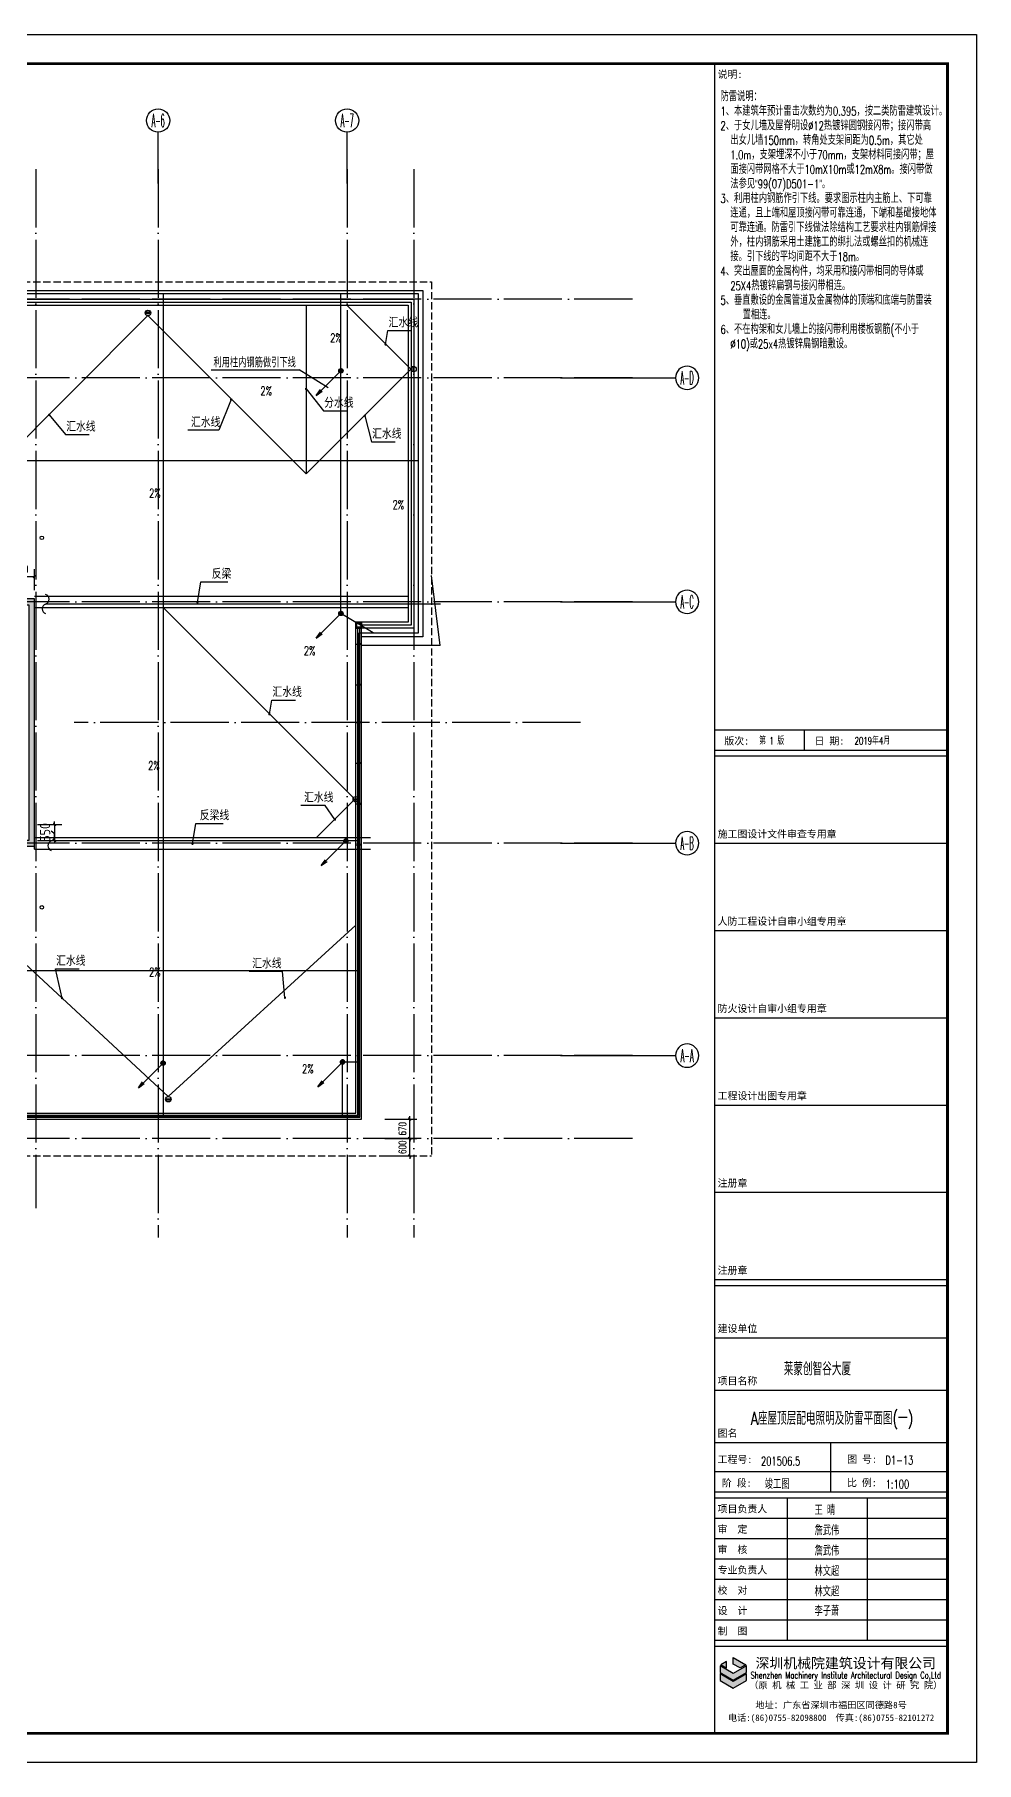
# Model space of a CAD drawing. Extents: x 1980812 to 2226895, y -554123 to 281606.
# Drawn here: x 2032517 to 2064912, y -478790 to -419390 of the extents above; entities that cross this region are included whole.
import ezdxf
from ezdxf.enums import TextEntityAlignment as Align

# ---------------------------------------------------------------- set-up
doc = ezdxf.new("R2010")
doc.units = 0
doc.header["$LTSCALE"] = 1000
doc.header["$MEASUREMENT"] = 0
doc.linetypes.add('DASH', pattern=[0.35, 0.25, -0.1])
doc.linetypes.add('DOTE', pattern=[2.42, 2, -0.2, 0.02, -0.2])
doc.layers.get('Defpoints').update_dxf_attribs({"color": 8})
for name, color, linetype in [('1', 1, 'Continuous'), ('7', 7, 'Continuous'), ('AXIS', 7, 'Continuous'), ('AXIS_TEXT', 7, 'Continuous'), ('COLU', 8, 'Continuous'), ('COLU_HATCH', 8, 'Continuous'), ('CURTWALL', 8, 'Continuous'), ('CURTWALL-DIV', 8, 'Continuous'), ('DIM_LEAD', 8, 'Continuous'), ('DIM_SYMB', 8, 'Continuous'), ('dote', 8, 'DOTE'), ('DQ1', 1, 'Continuous'), ('DQ2', 2, 'Continuous'), ('DQ7', 7, 'Continuous'), ('DQFL', 2, 'X_LINE'), ('DQK1', 1, 'Continuous'), ('DQK7', 7, 'Continuous'), ('EQUIP_消火栓', 8, 'Continuous'), ('EQUIP_雨水斗', 8, 'Continuous'), ('PUB_DIM', 8, 'Continuous'), ('PUB_TEXT', 8, 'Continuous'), ('TK', 1, 'Continuous'), ('VALVE_喷淋', 8, 'Continuous'), ('VPIPE-废水', 8, 'Continuous'), ('VPIPE-消防', 8, 'Continuous'), ('VPIPE-雨水', 8, 'Continuous'), ('WALL', 7, 'Continuous'), ('幕墙编号', 8, 'Continuous'), ('排水', 8, 'Continuous'), ('百叶', 8, 'Continuous'), ('看线', 8, 'Continuous'), ('空线', 8, 'Continuous'), ('详细尺寸', 8, 'Continuous')]:
    doc.layers.add(name, color=color, linetype=linetype)
doc.styles.add('_TCH_AXIS', font='COMPLEX', dxfattribs={"bigfont": 'GBCBIG'})
doc.styles.add('_TCH_DIM', font='SIMPLEX', dxfattribs={"bigfont": 'GBCBIG'})
doc.styles.add('_TCH_DIM_T3', font='SIMPLEX', dxfattribs={"width": 0.705882, "bigfont": 'GBCBIG'})
doc.styles.add('COMPLEX', font='COMPLEX')
doc.styles.add('D8', font='txtw.shx', dxfattribs={"width": 0.7, "bigfont": 'hztxtw.shx'})
doc.styles.add('HEITI', font='simplex.shx', dxfattribs={"width": 0.6, "bigfont": 'hztxt.shx'})
doc.styles.add('SONGTI', font='', dxfattribs={"width": 1.1})
doc.styles.get("Standard").update_dxf_attribs({"font": 'gbenor.shx', "bigfont": 'gbcbig.shx'})
doc.styles.get('SONGTI').set_extended_font_data('NSimSun')
doc.linetypes.add('X_LINE', pattern='A,0.5,["X",Standard,S=0.2,R=0,X=0,Y=-0.08],0.5', length=1)
doc.dimstyles.new('_TCH_ARCH&&100', dxfattribs={"dimtxt": 255, "dimasz": 100, "dimexe": 250, "dimexo": 300, "dimgap": 122.5, "dimtad": 1, "dimdec": 0, "dimzin": 0, "dimdsep": 46, "dimtxsty": '_TCH_DIM_T3', "dimblk": 'ARCHTICK', "dimcen": 0.09, "dimclrt": 7, "dimazin": 2, "dimtfac": 1, "dimtdec": 0, "dimtix": 1, "dimtmove": 2, "dimatfit": 3, "dimfxl": 0, "dimtolj": 1, "dimtzin": 0, "dimarcsym": 0})
doc.dimstyles.get("Standard").update_dxf_attribs({"dimscale": 100, "dimtxt": 3.5, "dimasz": 1, "dimexe": 2.5, "dimexo": 3, "dimgap": 1.5, "dimtad": 1, "dimdec": 0, "dimzin": 0, "dimdsep": 46, "dimtxsty": 'Standard', "dimblk": 'ARCHTICK', "dimcen": 0.09, "dimadec": 0, "dimazin": 0, "dimtfac": 1, "dimtdec": 0, "dimtix": 1, "dimtmove": 2, "dimatfit": 3, "dimfxl": 0, "dimtolj": 1, "dimtzin": 0, "dimarcsym": 0})

# ---------------------------------------------------------------- blocks, each defined once
blk = doc.blocks.new('_AXISO')
blk.add_circle((0, 0), 0.5)
at = {"layer": 'AXIS_TEXT', "style": 'COMPLEX', "width": 1.041667}
blk.add_attdef('A', text='', height=0.56, dxfattribs=at).set_placement((-0.25, -0.28), (0.25, -0.28), align=Align.FIT)
blk = doc.blocks.new('A座塔楼')
at = {"layer": 'AXIS'}
for p, q in [((0, 29979), (0, 31745)), ((6500, 29979), (6500, 31745)), ((14900, 29979), (14900, 31745)), ((23300, 29979), (23300, 31745)), ((31700, 29979), (31700, 31745)), ((40100, 29979), (40100, 31745)), ((46600, 29979), (46600, 31745)), ((-6824, 23300), (-10655, 23300)), ((53944, 23300), (57893, 23300)), ((-6824, 15600), (-10655, 15600)), ((53944, 15600), (57893, 15600)), ((-6824, 7300), (-10655, 7300)), ((53944, 7300), (57893, 7300)), ((53944, 0), (57893, 0)), ((-6824, 0), (-10655, 0))]:
    blk.add_line(p, q, dxfattribs=at)
at = {"layer": 'dote'}
for p, q in [((-2800, 30469), (-2800, -6248)), ((0, 30469), (0, -6248)), ((6500, 30469), (6500, -6248)), ((14900, 30469), (14900, -6248)), ((23300, 30469), (23300, -6248)), ((31700, 30469), (31700, -6248)), ((35900, 30469), (35900, -5250)), ((40100, 30469), (40100, -6248)), ((46600, 30469), (46600, -6248)), ((48900, 30469), (48900, -6248)), ((10700, 29972), (10700, -5320)), ((19100, 17700), (19100, 30123)), ((27500, 17700), (27500, 30123)), ((56411, 26000), (-8456, 26000)), ((56413, 23300), (-8454, 23300)), ((56413, 15600), (-8454, 15600)), ((9046, 11450), (-6998, 11450)), ((54631, 11450), (37209, 11450)), ((56413, 7300), (-8454, 7300)), ((19100, 5200), (19100, -5320)), ((27500, 5200), (27500, -4850)), ((56413, 0), (-8454, 0)), ((56413, -2850), (-8454, -2850))]:
    blk.add_line(p, q, dxfattribs=at)
at = {"layer": 'AXIS'}
ref = blk.add_blockref('_AXISO', (0, 32145), dxfattribs=dict(at, xscale=800, yscale=800, zscale=800))
ref.add_attrib('A', 'A-1', dxfattribs={"layer": 'AXIS_TEXT', "height": 452.5, "style": '_TCH_AXIS', "width": 0.375}).set_placement((-226, 31919), (226, 31919), align=Align.FIT)
ref = blk.add_blockref('_AXISO', (6500, 32145), dxfattribs=dict(at, xscale=800, yscale=800, zscale=800))
ref.add_attrib('A', 'A-2', dxfattribs={"layer": 'AXIS_TEXT', "height": 452.5, "style": '_TCH_AXIS', "width": 0.344262}).set_placement((6274, 31919), (6726, 31919), align=Align.FIT)
ref = blk.add_blockref('_AXISO', (14900, 32145), dxfattribs=dict(at, xscale=800, yscale=800, zscale=800))
ref.add_attrib('A', 'A-3', dxfattribs={"layer": 'AXIS_TEXT', "height": 452.5, "style": '_TCH_AXIS', "width": 0.344262}).set_placement((14674, 31919), (15126, 31919), align=Align.FIT)
ref = blk.add_blockref('_AXISO', (23300, 32145), dxfattribs=dict(at, xscale=800, yscale=800, zscale=800))
ref.add_attrib('A', 'A-4', dxfattribs={"layer": 'AXIS_TEXT', "height": 452.5, "style": '_TCH_AXIS', "width": 0.333333}).set_placement((23074, 31919), (23526, 31919), align=Align.FIT)
ref = blk.add_blockref('_AXISO', (31700, 32145), dxfattribs=dict(at, xscale=800, yscale=800, zscale=800))
ref.add_attrib('A', 'A-5', dxfattribs={"layer": 'AXIS_TEXT', "height": 452.5, "style": '_TCH_AXIS', "width": 0.344262}).set_placement((31474, 31919), (31926, 31919), align=Align.FIT)
ref = blk.add_blockref('_AXISO', (40100, 32145), dxfattribs=dict(at, xscale=800, yscale=800, zscale=800))
ref.add_attrib('A', 'A-6', dxfattribs={"layer": 'AXIS_TEXT', "height": 452.5, "style": '_TCH_AXIS', "width": 0.344262}).set_placement((39874, 31919), (40326, 31919), align=Align.FIT)
ref = blk.add_blockref('_AXISO', (46600, 32145), dxfattribs=dict(at, xscale=800, yscale=800, zscale=800))
ref.add_attrib('A', 'A-7', dxfattribs={"layer": 'AXIS_TEXT', "height": 452.5, "style": '_TCH_AXIS', "width": 0.344262}).set_placement((46374, 31919), (46826, 31919), align=Align.FIT)
ref = blk.add_blockref('_AXISO', (-11055, 23300), dxfattribs=dict(at, xscale=800, yscale=800, zscale=800))
ref.add_attrib('A', 'A-D', dxfattribs={"layer": 'AXIS_TEXT', "height": 452.5, "style": '_TCH_AXIS', "width": 0.328125}).set_placement((-11281, 23074), (-10828, 23074), align=Align.FIT)
ref = blk.add_blockref('_AXISO', (58293, 23300), dxfattribs=dict(at, xscale=-800, yscale=800, zscale=800))
ref.add_attrib('A', 'A-D', dxfattribs={"layer": 'AXIS_TEXT', "height": 452.5, "style": '_TCH_AXIS', "width": 0.328125}).set_placement((58066, 23074), (58519, 23074), align=Align.FIT)
ref = blk.add_blockref('_AXISO', (-11055, 15600), dxfattribs=dict(at, xscale=800, yscale=800, zscale=800))
ref.add_attrib('A', 'A-C', dxfattribs={"layer": 'AXIS_TEXT', "height": 452.5, "style": '_TCH_AXIS', "width": 0.33871}).set_placement((-11281, 15374), (-10828, 15374), align=Align.FIT)
ref = blk.add_blockref('_AXISO', (58293, 15600), dxfattribs=dict(at, xscale=-800, yscale=800, zscale=800))
ref.add_attrib('A', 'A-C', dxfattribs={"layer": 'AXIS_TEXT', "height": 452.5, "style": '_TCH_AXIS', "width": 0.33871}).set_placement((58066, 15374), (58519, 15374), align=Align.FIT)
ref = blk.add_blockref('_AXISO', (-11055, 7300), dxfattribs=dict(at, xscale=800, yscale=800, zscale=800))
ref.add_attrib('A', 'A-B', dxfattribs={"layer": 'AXIS_TEXT', "height": 452.5, "style": '_TCH_AXIS', "width": 0.328125}).set_placement((-11281, 7074), (-10828, 7074), align=Align.FIT)
ref = blk.add_blockref('_AXISO', (58293, 7300), dxfattribs=dict(at, xscale=-800, yscale=800, zscale=800))
ref.add_attrib('A', 'A-B', dxfattribs={"layer": 'AXIS_TEXT', "height": 452.5, "style": '_TCH_AXIS', "width": 0.328125}).set_placement((58066, 7074), (58519, 7074), align=Align.FIT)
ref = blk.add_blockref('_AXISO', (-11055, 0), dxfattribs=dict(at, xscale=800, yscale=800, zscale=800))
ref.add_attrib('A', 'A-A', dxfattribs={"layer": 'AXIS_TEXT', "height": 452.5, "style": '_TCH_AXIS', "width": 0.323077}).set_placement((-11281, -226), (-10828, -226), align=Align.FIT)
ref = blk.add_blockref('_AXISO', (58293, 0), dxfattribs=dict(at, xscale=-800, yscale=800, zscale=800))
ref.add_attrib('A', 'A-A', dxfattribs={"layer": 'AXIS_TEXT', "height": 452.5, "style": '_TCH_AXIS', "width": 0.323077}).set_placement((58066, -226), (58519, -226), align=Align.FIT)
blk = doc.blocks.new('curtwall-mu')
for p, q in [((-100, 0), (0, 36)), ((100, 0), (-100, 0)), ((-100, 0), (0, -36))]:
    blk.add_line(p, q)
blk = doc.blocks.new('屋顶平mian')
at = {"layer": 'CURTWALL'}
for p, q in [((-1000, -15450), (-1000, 2030)), ((11050, 2030), (-1000, 2030)), ((-933, -15450), (-933, 1963)), ((11050, 1963), (-933, 1963)), ((-867, -15450), (-867, 1897)), ((11050, 1897), (-867, 1897)), ((-800, -15450), (-800, 1830)), ((11050, 1830), (-800, 1830)), ((11050, 1830), (11050, 2030)), ((11050, 1830), (11050, 1230)), ((11250, 1830), (11050, 1830)), ((11117, 1830), (11117, 1230)), ((11183, 1830), (11183, 1230)), ((11250, 1830), (11250, 1230)), ((11250, 1230), (11050, 1230)), ((46900, -25280), (46900, -8600)), ((46900, -8600), (47100, -8600)), ((46967, -25347), (46967, -8600)), ((47033, -25413), (47033, -8600)), ((47100, -25480), (47100, -8600)), ((-1000, -15450), (-800, -15450)), ((35350, -24680), (35350, -25280)), ((35550, -24680), (35350, -24680)), ((35417, -24680), (35417, -25280)), ((35483, -24680), (35483, -25280)), ((35550, -24680), (35550, -25280)), ((35550, -25280), (35350, -25280)), ((35550, -25280), (46900, -25280)), ((35550, -25280), (35550, -25480)), ((35550, -25347), (46967, -25347)), ((35550, -25413), (47033, -25413)), ((35550, -25480), (47100, -25480))]:
    blk.add_line(p, q, dxfattribs=at)
for points in [[(11050, 2030), (11250, 2030), (11250, 1830), (11050, 1830)], [(11080, 2000), (11220, 2000), (11220, 1860), (11080, 1860)], [(11050, 1230), (11250, 1230), (11250, 1030), (11050, 1030)], [(11080, 1200), (11220, 1200), (11220, 1060), (11080, 1060)], [(32050, -24480), (32250, -24480), (32250, -24680), (32050, -24680)], [(32080, -24510), (32220, -24510), (32220, -24650), (32080, -24650)], [(35350, -24480), (35550, -24480), (35550, -24680), (35350, -24680)], [(35380, -24510), (35520, -24510), (35520, -24650), (35380, -24650)], [(35350, -25280), (35550, -25280), (35550, -25480), (35350, -25480)], [(35380, -25310), (35520, -25310), (35520, -25450), (35380, -25450)]]:
    blk.add_lwpolyline(points, close=True, dxfattribs=at)
at = {"layer": '百叶'}
for p, q in [((14050, 1530), (14050, 3000)), ((14050, 3000), (49200, 3000)), ((49200, 3000), (49200, -8900)), ((11250, 1530), (14050, 1530)), ((49200, -8900), (47100, -8900)), ((-3100, -26450), (-3100, -15150)), ((-3100, -15150), (-1000, -15150)), ((-2800, -26150), (-2800, -15450)), ((-2800, -15450), (-1000, -15450)), ((-2700, -26050), (-2700, -15550)), ((-2700, -15550), (-1000, -15550)), ((-2600, -25950), (-2600, -15650)), ((-2600, -15650), (-800, -15650)), ((32050, -24680), (32050, -25950)), ((32150, -24680), (32150, -26050)), ((32250, -24680), (32250, -26150)), ((32550, -24980), (32550, -26450)), ((-2700, -26050), (32150, -26050)), ((-2600, -25950), (32050, -25950)), ((-3100, -26450), (32550, -26450)), ((-2800, -26150), (32250, -26150))]:
    blk.add_line(p, q, dxfattribs=at)
for points in [[(14350, 1230), (14350, 2700), (48900, 2700), (48900, -8600), (46900, -8600)], [(14450, 1230), (14450, 2600), (48800, 2600), (48800, -8500), (47100, -8500)], [(14550, 1230), (14550, 2500), (48700, 2500), (48700, -8400), (46900, -8400)]]:
    blk.add_lwpolyline(points, dxfattribs=at)
for points in [[(14350, 1230), (14550, 1230), (14550, 1030), (14350, 1030)], [(14380, 1200), (14520, 1200), (14520, 1060), (14380, 1060)], [(46900, -8400), (47100, -8400), (47100, -8600), (46900, -8600)], [(46930, -8430), (47070, -8430), (47070, -8570), (46930, -8570)], [(-1000, -15450), (-800, -15450), (-800, -15650), (-1000, -15650)], [(-970, -15480), (-830, -15480), (-830, -15620), (-970, -15620)]]:
    blk.add_lwpolyline(points, close=True, dxfattribs=at)
at = {"layer": '看线', "color": 2, "linetype": 'DASH'}
for p, q in [((-3400, 3300), (11850, 3300)), ((-3400, -26750), (-3400, 3300)), ((11850, 1830), (11850, 3300)), ((13750, 1830), (13750, 3300)), ((13750, 3300), (49500, 3300)), ((49500, 3300), (49500, -26750)), ((11850, 1830), (13750, 1830)), ((32850, -25280), (32850, -26750)), ((34750, -25280), (32850, -25280)), ((34750, -25280), (34750, -26750)), ((-3400, -26750), (32850, -26750)), ((34750, -26750), (49500, -26750))]:
    blk.add_line(p, q, dxfattribs=at)
at = {"layer": '空线'}
for p, q in [((11250, 1230), (14350, 1230)), ((11250, 1080), (14350, 1080)), ((11250, 1030), (14350, 1030)), ((35350, -24480), (32150, -24480)), ((35350, -24530), (32250, -24530)), ((35350, -24680), (32250, -24680)), ((35350, -24980), (32550, -24980))]:
    blk.add_line(p, q, dxfattribs=at)
at = {"layer": 'CURTWALL-DIV', "xscale": -1}
for p in [(47000, -9150), (47000, -10550), (47000, -11850)]:
    blk.add_blockref('curtwall-mu', p, dxfattribs=at)
at = {"layer": 'CURTWALL-DIV', "rotation": 180}
for p in [(47000, -13250), (47000, -14650), (47000, -16050)]:
    blk.add_blockref('curtwall-mu', p, dxfattribs=at)
blk = doc.blocks.new('A$C633B0154')
at = {"layer": 'COLU_HATCH'}
h = blk.add_hatch(color=256, dxfattribs=at)
h.dxf.hatch_style = 1
h.paths.add_polyline_path([(850, -8300), (850, -8100), (200, -8100), (200, -8100), (0, -8100), (0, 0), (200, 0), (200, 0), (3400, 0), (3400, 200), (-200, 200), (-200, -8300)])
h.paths.add_polyline_path([(2350, -8100), (2350, -8300), (3350, -8300), (3350, -8100)])
h = blk.add_hatch(color=256, dxfattribs=at)
h.dxf.hatch_style = 1
h.paths.add_polyline_path([(7800, 200), (7800, 0), (10500, 0), (10500, 200)])
h = blk.add_hatch(color=256, dxfattribs=at)
h.dxf.hatch_style = 1
h.paths.add_polyline_path([(15900, 200), (18650, 200), (18650, -8300), (15900, -8300), (15900, -8100), (18450, -8100), (18450, 0), (15900, 0)])
h = blk.add_hatch(color=256, dxfattribs=at)
h.dxf.hatch_style = 1
h.paths.add_polyline_path([(22550, 0), (22550, 200), (21500, 200), (21500, 0)])
h.paths.add_polyline_path([(24050, 200), (24050, 0), (24700, 0), (24700, 0), (24900, 0), (24900, -8100), (24700, -8100), (24700, -8100), (21500, -8100), (21500, -8300), (25100, -8300), (25100, 200)])
h = blk.add_hatch(color=256, dxfattribs=at)
h.dxf.hatch_style = 1
h.paths.add_polyline_path([(7800, -8100), (7800, -8300), (10500, -8300), (10500, -8100)])
at = {"layer": 'COLU'}
for points in [[(850, -8100), (200, -8100), (200, -8100), (0, -8100), (0, 0), (200, 0), (200, 0), (3400, 0), (3400, 200), (-200, 200), (-200, -8300), (850, -8300), (850, -8100)], [(22550, 200), (21500, 200), (21500, 0), (22550, 0), (22550, 200)], [(24050, 0), (24700, 0), (24700, 0), (24900, 0), (24900, -8100), (24700, -8100), (24700, -8100), (21500, -8100), (21500, -8300), (25100, -8300), (25100, 200), (24050, 200), (24050, 0)], [(2350, -8300), (3350, -8300), (3350, -8100), (2350, -8100), (2350, -8300)]]:
    blk.add_lwpolyline(points, dxfattribs=at)
for points in [[(7800, 200), (7800, 0), (10500, 0), (10500, 200)], [(7800, 200), (7800, 0), (10500, 0), (10500, 200)], [(15900, 200), (18650, 200), (18650, -8300), (15900, -8300), (15900, -8100), (18450, -8100), (18450, 0), (15900, 0)], [(15900, 200), (18650, 200), (18650, -8300), (15900, -8300), (15900, -8100), (18450, -8100), (18450, 0), (15900, 0)], [(18650, 0), (18650, -8100), (18450, -8100), (18450, 0)], [(18650, 0), (18650, -8100), (18450, -8100), (18450, 0)], [(7800, -8100), (7800, -8300), (10500, -8300), (10500, -8100)], [(7800, -8100), (7800, -8300), (10500, -8300), (10500, -8100)]]:
    blk.add_lwpolyline(points, close=True, dxfattribs=at)
blk = doc.blocks.new('灭火器')
at = {"layer": 'VALVE_喷淋'}
for points in [[(-87, 50), (-156, 170), (-225, 50)], [(225, 50), (156, 170), (87, 50)]]:
    blk.add_hatch(color=8, dxfattribs=at).paths.add_polyline_path(points)
at = {"layer": 'EQUIP_消火栓'}
for p, q in [((-156, 270), (-312, 0)), ((-156, 170), (-225, 50)), ((-225, 50), (-87, 50)), ((0, 0), (-156, 270)), ((-87, 50), (-156, 170)), ((156, 270), (0, 0)), ((0, 0), (312, 0)), ((156, 170), (87, 50)), ((87, 50), (225, 50)), ((312, 0), (156, 270)), ((225, 50), (156, 170)), ((-312, 0), (0, 0))]:
    blk.add_line(p, q, dxfattribs=at)
blk = doc.blocks.new('$TwtSys$00000434')
for p, q in [((-0.5, 0.5), (-0.5, -0.5)), ((-0.5, -0.5), (0.5, 0.5)), ((0.5, 0.5), (-0.5, 0.5)), ((0.5, -0.5), (0.5, 0.5)), ((-0.5, -0.5), (0.5, -0.5))]:
    blk.add_line(p, q)
blk.add_solid([(0.5, -0.5), (0.5, 0.5), (-0.5, -0.5)])
blk = doc.blocks.new('$TwtSys$00000139')
at = {"color": 7}
for p, q in [((-19, 92, 0), (-19, -92, 0)), ((19, 92, 0), (19, -92, 0))]:
    blk.add_line(p, q, dxfattribs=at)
blk.add_circle((0, 0, 0), 93.8)
blk = doc.blocks.new('A$C67C11506')
at = {"layer": 'VPIPE-废水', "linetype": 'Continuous'}
blk.add_circle((14250, -11700), 60, dxfattribs=at)
at = {"layer": 'VPIPE-消防', "linetype": 'Continuous'}
for centre in [(6700, -5500), (36100, -5500), (14550, -10900), (6700, -18200), (36100, -18200)]:
    blk.add_circle(centre, 60, dxfattribs=at)
at = {"layer": 'EQUIP_消火栓'}
for p, rotation in [((17668, -7800), 180), ((25550, -9513), 270), ((15390, -11125), 270)]:
    blk.add_blockref('灭火器', p, dxfattribs=dict(at, rotation=rotation))
at = {"layer": 'EQUIP_消火栓', "xscale": -650.0000000000002, "yscale": 240, "zscale": 650.0000000000002, "rotation": 270.0000015714001}
blk.add_blockref('$TwtSys$00000434', (15270, -11125), dxfattribs=at)
at = {"layer": 'EQUIP_雨水斗'}
for p, rotation in [((23550, 2225), 269.9999772101841), ((39751, 2233), 269.9999772101841), ((6750, 1503), 269.9999772101841), ((48886, 300), 179.999977210184), ((-450, -9475), 89.99997720998299), ((46900, -14486), 90), ((40450, -24800), 90), ((6850, -25542), 90), ((23550, -25542), 90)]:
    blk.add_blockref('$TwtSys$00000139', p, dxfattribs=dict(at, rotation=rotation))
blk.add_blockref('$TwtSys$00000139', (-2421, -23800), dxfattribs=at)
blk = doc.blocks.new('_ArchTick')
at = {"color": 0, "linetype": 'ByBlock', "const_width": 0.4}
blk.add_lwpolyline([(-0.5, -0.5), (0.5, 0.5)], dxfattribs=at)
blk = doc.blocks.new('*D122')
at = {"layer": 'Defpoints', "color": 0, "transparency": 16777216}
for p in [(2032317, -446541), (2032317, -447091), (2033206, -447091)]:
    blk.add_point(p, dxfattribs=at)
at = {"layer": '幕墙编号', "color": 0, "lineweight": -2, "transparency": 16777216}
for p, q in [((2032617, -446541), (2033456, -446541)), ((2033206, -446541), (2033206, -446441)), ((2033206, -446541), (2033206, -447091)), ((2032617, -447091), (2033456, -447091)), ((2033206, -447091), (2033206, -447191))]:
    blk.add_line(p, q, dxfattribs=at)
at = {"layer": '幕墙编号', "color": 0, "lineweight": -2, "transparency": 16777216, "xscale": 100, "yscale": 100, "zscale": 100}
for p, rotation in [((2033206, -446541), 270), ((2033206, -447091), 90)]:
    blk.add_blockref('_ArchTick', p, dxfattribs=dict(at, rotation=rotation))
at = {"layer": '幕墙编号', "color": 0, "transparency": 16777216, "insert": (2032880, -446816), "char_height": 350, "attachment_point": 5, "rotation": 90}
blk.add_mtext('\\A1;550', dxfattribs=at)
blk = doc.blocks.new('*D210')
at = {"layer": 'Defpoints', "color": 0, "transparency": 16777216}
for p in [(2032517, -438021), (2031467, -438791), (2032517, -438791)]:
    blk.add_point(p, dxfattribs=at)
at = {"layer": 'PUB_DIM', "color": 0, "lineweight": -2, "transparency": 16777216}
for p, q in [((2031467, -438491), (2031467, -437771)), ((2032517, -438491), (2032517, -437771)), ((2031467, -438021), (2032517, -438021))]:
    blk.add_line(p, q, dxfattribs=at)
at = {"layer": 'PUB_DIM', "color": 0, "lineweight": -2, "transparency": 16777216, "xscale": 100, "yscale": 100, "zscale": 100, "rotation": 180}
blk.add_blockref('_ArchTick', (2031467, -438021), dxfattribs=at)
at = {"layer": 'PUB_DIM', "color": 0, "lineweight": -2, "transparency": 16777216, "xscale": 100, "yscale": 100, "zscale": 100}
blk.add_blockref('_ArchTick', (2032517, -438021), dxfattribs=at)
at = {"layer": 'PUB_DIM', "color": 7, "transparency": 16777216, "insert": (2031992, -437771), "char_height": 255, "attachment_point": 5, "style": '_TCH_DIM_T3'}
blk.add_mtext('\\A1;1050', dxfattribs=at)
blk = doc.blocks.new('*D222')
at = {"layer": 'Defpoints', "color": 0, "transparency": 16777216}
for p in [(2044267, -457341), (2045419, -457341), (2044267, -457941)]:
    blk.add_point(p, dxfattribs=at)
at = {"layer": 'PUB_DIM', "color": 0, "lineweight": -2, "transparency": 16777216}
for p, q in [((2044567, -457341), (2045669, -457341)), ((2045419, -457341), (2045419, -457241)), ((2045419, -457941), (2045419, -457341)), ((2044567, -457941), (2045669, -457941)), ((2045419, -457941), (2045419, -458041))]:
    blk.add_line(p, q, dxfattribs=at)
at = {"layer": 'PUB_DIM', "color": 0, "lineweight": -2, "transparency": 16777216, "xscale": 100, "yscale": 100, "zscale": 100}
for p, rotation in [((2045419, -457341), 270), ((2045419, -457941), 90)]:
    blk.add_blockref('_ArchTick', p, dxfattribs=dict(at, rotation=rotation))
at = {"layer": 'PUB_DIM', "color": 7, "transparency": 16777216, "insert": (2045169, -457641), "char_height": 255, "attachment_point": 5, "rotation": 90, "style": '_TCH_DIM_T3'}
blk.add_mtext('\\A1;600', dxfattribs=at)
blk = doc.blocks.new('*D224')
at = {"layer": 'Defpoints', "color": 0, "transparency": 16777216}
for p in [(2044267, -456671), (2045419, -456671), (2044267, -457341)]:
    blk.add_point(p, dxfattribs=at)
at = {"layer": 'PUB_DIM', "color": 0, "lineweight": -2, "transparency": 16777216}
for p, q in [((2044567, -456671), (2045669, -456671)), ((2045419, -456671), (2045419, -456571)), ((2045419, -457341), (2045419, -456671)), ((2044567, -457341), (2045669, -457341)), ((2045419, -457341), (2045419, -457441))]:
    blk.add_line(p, q, dxfattribs=at)
at = {"layer": 'PUB_DIM', "color": 0, "lineweight": -2, "transparency": 16777216, "xscale": 100, "yscale": 100, "zscale": 100}
for p, rotation in [((2045419, -456671), 270), ((2045419, -457341), 90)]:
    blk.add_blockref('_ArchTick', p, dxfattribs=dict(at, rotation=rotation))
at = {"layer": 'PUB_DIM', "color": 7, "transparency": 16777216, "insert": (2045169, -457006), "char_height": 255, "attachment_point": 5, "rotation": 90, "style": '_TCH_DIM_T3'}
blk.add_mtext('\\A1;670', dxfattribs=at)
blk = doc.blocks.new('*X251')
at = {"color": 0}
for p, q in [((128, 2970), (272, 2970)), ((144, 3000), (256, 3000)), ((126, 2940), (274, 2940)), ((137, 2910), (263, 2910)), ((173, 2880), (227, 2880))]:
    blk.add_line(p, q, dxfattribs=at)
blk = doc.blocks.new('j')
at = {"layer": '1', "color": 7}
blk.add_line((850, 850), (850, 850), dxfattribs=at)
blk.add_line((850, 850), (850, 850), dxfattribs=at)
blk.add_line((850, 850), (850, 850), dxfattribs=at)
blk.add_line((850, 850), (850, 850), dxfattribs=at)
blk.add_line((850, 850), (850, 850), dxfattribs=at)
blk.add_line((850, 850), (850, 850), dxfattribs=at)
blk.add_line((850, 850), (850, 850), dxfattribs=at)
blk.add_line((850, 850), (850, 850), dxfattribs=at)
blk.add_line((850, 850), (850, 850), dxfattribs=at)
blk.add_line((850, 850), (850, 850), dxfattribs=at)
blk.add_line((850, 850), (850, 850), dxfattribs=at)
blk.add_line((850, 850), (850, 850), dxfattribs=at)
blk.add_line((850, 850), (850, 850), dxfattribs=at)
blk.add_line((850, 850), (850, 850), dxfattribs=at)
blk.add_line((850, 850), (850, 850), dxfattribs=at)
blk.add_line((850, 850), (850, 850), dxfattribs=at)
blk.add_line((850, 850), (850, 850), dxfattribs=at)
blk.add_line((850, 850), (850, 850), dxfattribs=at)
at = {"layer": 'DQK1'}
blk.add_circle((0, 0), 75, dxfattribs=at)
at = {"layer": 'DQK7'}
for p, q in [((0, 0), (850, 850)), ((850, 850), (647, 703)), ((850, 850), (703, 647))]:
    blk.add_line(p, q, dxfattribs=at)
at = {"layer": 'DQK1'}
blk.add_blockref('*X251', (-200, -2950), dxfattribs=at)
blk = doc.blocks.new('pzh')
at = {"layer": 'DQK1'}
for centre, start, end in [((-61, 165), 290.3188, 69.6812), ((61, -165), 110.3188, 249.6812)]:
    blk.add_arc(centre, 176, start, end, dxfattribs=at)
blk = doc.blocks.new('tu kuang A1 A')
at = {"layer": 'TK'}
h = blk.add_hatch(color=256, dxfattribs=at)
h.paths.add_polyline_path([(75976, 3247), (75738, 3384), (75738, 3611), (76172, 3360)])
h.paths.add_polyline_path([(75303, 3360), (75499, 3247), (75499, 3473)])
h.paths.add_polyline_path([(75280, 3095), (75738, 2831), (76195, 3095), (76195, 3321), (75738, 3057), (75280, 3321)])
h.paths.add_polyline_path([(75738, 2553), (76195, 2817), (76195, 3043), (75738, 2779), (75280, 3043), (75280, 2817)])
for p, q in [((75100, 1000), (75100, 58400)), ((83100, 1000), (83100, 58400)), ((75100, 35500), (83100, 35500)), ((78187, 34800), (78187, 35500)), ((75100, 34800), (83100, 34800)), ((75100, 34600), (83100, 34600)), ((75100, 31600), (83100, 31600)), ((75100, 28600), (83100, 28600)), ((75100, 25600), (83100, 25600)), ((75100, 22600), (83100, 22600)), ((75100, 19600), (83100, 19600)), ((75100, 16600), (83100, 16600)), ((75100, 16400), (83100, 16400)), ((75100, 16400), (83100, 16400)), ((75100, 16400), (83100, 16400)), ((75100, 16400), (83100, 16400)), ((75100, 16400), (83100, 16400)), ((75100, 14600), (83100, 14600)), ((75100, 14600), (83100, 14600)), ((75100, 14600), (83100, 14600)), ((75100, 14600), (83100, 14600)), ((75100, 14600), (83100, 14600)), ((75100, 12800), (83100, 12800)), ((75100, 11000), (83100, 11000)), ((79087, 9286), (79087, 11000)), ((75100, 10000), (83100, 10000)), ((75100, 9300), (83100, 9300)), ((75100, 9300), (83100, 9300)), ((75100, 9300), (83100, 9300)), ((75100, 9100), (83100, 9100)), ((77600, 4200), (77600, 9100)), ((80350, 4200), (80350, 9100)), ((75100, 8400), (83100, 8400)), ((75100, 7700), (83100, 7700)), ((75100, 7000), (83100, 7000)), ((75100, 6300), (83100, 6300)), ((75100, 5600), (83100, 5600)), ((75100, 4900), (83100, 4900)), ((75100, 4200), (83100, 4200)), ((75100, 4000), (83100, 4000)), ((83100, 1000), (75100, 1000))]:
    blk.add_line(p, q, dxfattribs=at)
for points in [[(0, 59400), (84100, 59400), (84100, 0), (0, 0)], [(75976, 3247), (75738, 3384), (75738, 3611), (76172, 3360)], [(75280, 3095), (75738, 2831), (76195, 3095), (76195, 3321), (75738, 3057), (75280, 3321)], [(75738, 2553), (76195, 2817), (76195, 3043), (75738, 2779), (75280, 3043), (75280, 2817)], [(75303, 3360), (75499, 3247), (75499, 3473)]]:
    blk.add_lwpolyline(points, close=True, dxfattribs=at)
at = {"layer": 'TK', "const_width": 100}
blk.add_lwpolyline([(83100, 1000), (83100, 58400), (2500, 58400), (2500, 1000)], close=True, dxfattribs=at)
at = {"layer": '7', "style": 'D8', "width": 0.7}
for s, height, p in [('第 1 版', 250, (76625, 34995)), ('2019年4月', 250, (79909, 34997)), ('201506.5', 300, (76689, 10210)), ('竣工图', 300, (76820, 9408)), ('1:100', 300, (80977, 9415)), ('王 晴', 300, (78530, 8510)), ('詹武伟', 300, (78530, 7816)), ('詹武伟', 300, (78530, 7116)), ('林文超', 300, (78530, 6414)), ('林文超', 300, (78530, 5714)), ('李子萧', 300, (78530, 5048))]:
    blk.add_text(s, height=height, dxfattribs=at).set_placement(p)
at = {"layer": '7', "color": 1, "style": 'D8', "width": 0.7}
blk.add_text('莱蒙创智谷大厦', height=450, dxfattribs=at).set_placement((77472, 13307))
at = {"layer": 'TK', "style": 'SONGTI'}
for s, p in [('说明:', (75198, 57909)), ('版次:', (75428, 34992)), ('日 期:', (78532, 34992)), ('施工图设计文件审查专用章', (75198, 31792)), ('人防工程设计自审小组专用章', (75198, 28792)), ('防火设计自审小组专用章', (75198, 25792)), ('工程设计出图专用章', (75198, 22792)), ('注册章', (75198, 19792)), ('注册章', (75198, 16792)), ('建设单位', (75198, 14792)), ('项目名称', (75198, 12992)), ('图名', (75198, 11192)), ('工程号:', (75198, 10294)), ('比 例:', (79649, 9492)), ('项目负责人', (75198, 8592)), ('审  定', (75198, 7892)), ('审  核', (75198, 7192)), ('专业负责人', (75198, 6492)), ('校  对', (75198, 5792)), ('设  计', (75198, 5092)), ('制  图', (75198, 4392))]:
    blk.add_text(s, height=250, dxfattribs=at).set_placement(p)
for s, p in [('图 号:', (80166, 10425)), ('阶 段:', (75853, 9606))]:
    blk.add_text(s, height=250, dxfattribs=at).set_placement(p, align=Align.MIDDLE_CENTER)
for s, height, p in [('深圳机械院建筑设计有限公司', 350, (79605, 3238)), ('（原 机 械 工 业 部 深 圳 设 计 研 究 院）', 228, (79605, 2543)), ('地址：广东省深圳市福田区同德路8号', 225.62, (79100, 1860)), ('电话:(86)0755-82098800  传真:(86)0755-82101272', 225.62, (79100, 1424))]:
    blk.add_text(s, height=height, dxfattribs=at).set_placement(p, align=Align.CENTER)
at = {"layer": 'TK', "style": 'HEITI', "width": 0.7}
blk.add_text('Shenzhen Machinery Institute Architectural Design Co,Ltd', height=229, dxfattribs=at).set_placement((79605, 2884), align=Align.CENTER)

msp = doc.modelspace()

# ---------------------------------------------------------------- linework, layer by layer
at = {"layer": 'DIM_LEAD'}
for p, q in [((2044591.4, -430047), (2044672.8, -429562.4)), ((2044672.8, -429562.4), (2045488.3, -429562.4)), ((2041853.8, -431572.1), (2042459.2, -432322.5)), ((2039282.4, -431936.8), (2038852.9, -432993)), ((2042459.2, -432322.5), (2043274.7, -432322.5)), ((2033022.2, -432464.3), (2033584, -433144)), ((2038852.9, -432993), (2037792.4, -432993)), ((2043872.7, -432493.8), (2044105, -433392)), ((2033584, -433144), (2034399.5, -433144)), ((2044105, -433392), (2044920.5, -433392)), ((2038116.2, -438909), (2038234.5, -438204.5)), ((2038234.5, -438204.5), (2039163.8, -438204.5)), ((2040594.4, -442753.9), (2040675.8, -442269.3)), ((2040675.8, -442269.3), (2041491.3, -442269.3)), ((2042513.3, -445892.8), (2041680.2, -445892.8)), ((2042848.5, -446377.4), (2042513.3, -445892.8)), ((2037950.7, -447210.6), (2038069, -446506)), ((2038069, -446506), (2038998.3, -446506)), ((2033461.2, -452513.7), (2033236.2, -451508.4)), ((2033236.2, -451508.4), (2034051.7, -451508.4)), ((2041043, -451600), (2039897, -451600)), ((2041130.3, -452499.8), (2041043, -451600))]:
    msp.add_line(p, q, dxfattribs=at)
at = {"layer": 'DIM_LEAD', "const_width": 40}
for points in [[(2044588.1, -430066.7, 1), (2044594.7, -430027.3, 1)], [(2041841.3, -431556.5, 1), (2041866.4, -431587.7, 1)], [(2033009.5, -432448.8, 1), (2033035, -432479.7, 1)], [(2039289.9, -431918.3, 1), (2039274.8, -431955.4, 1)], [(2043867.7, -432474.4, 1), (2043877.7, -432513.1, 1)], [(2038112.9, -438928.8, 1), (2038119.5, -438889.3, 1)], [(2040591.1, -442773.6, 1), (2040597.8, -442734.2, 1)], [(2042859.9, -446393.8, 1), (2042837.1, -446360.9, 1)], [(2037947.4, -447230.3, 1), (2037954, -447190.9, 1)], [(2033465.6, -452533.2, 1), (2033456.9, -452494.2, 1)], [(2041132.2, -452519.7, 1), (2041128.3, -452479.9, 1)]]:
    msp.add_lwpolyline(points, format="xyb", close=True, dxfattribs=at)
at = {"layer": 'DIM_SYMB'}
for points in [[(2042152.5, -430105.8, 0, 0, 0), (2043453.5, -430105.8, 80, 0, 0), (2043753.5, -430105.8, 0, 0, 0)], [(2041197.5, -431929.8, 0, 0, 0), (2039896.5, -431929.8, 80, 0, 0), (2039596.5, -431929.8, 0, 0, 0)], [(2036359, -435922.5, 0, 0, 0), (2036359, -434621.5, 80, 0, 0), (2036359, -434321.5, 0, 0, 0)], [(2044733.5, -436319, 0, 0, 0), (2044733.5, -435018, 80, 0, 0), (2044733.5, -434718, 0, 0, 0)], [(2041682, -439811.3, 0, 0, 0), (2041682, -441112.3, 80, 0, 0), (2041682, -441412.3, 0, 0, 0)], [(2035890, -444808, 0, 0, 0), (2037191, -444808, 80, 0, 0), (2037491, -444808, 0, 0, 0)], [(2036359, -450853.8, 0, 0, 0), (2036359, -452154.8, 80, 0, 0), (2036359, -452454.8, 0, 0, 0)], [(2042630.2, -455232.5, 0, 0, 0), (2041329.2, -455232.5, 80, 0, 0), (2041029.2, -455232.5, 0, 0, 0)]]:
    msp.add_lwpolyline(points, format="xyseb", dxfattribs=at)
at = {"layer": 'DQ7'}
for p in [(2038591.6, -430919), (2042615, -431533.5)]:
    msp.add_line(p, (2041619, -430919), dxfattribs=at)
at = {"layer": 'DQFL', "linetype": 'X_LINE'}
for p, q in [((2036936.9, -428302.9), (2036936.9, -456572.5)), ((1993387.5, -434033.4), (2045721.4, -434033.4)), ((2046477, -438966), (2032899, -438966)), ((2043680, -447109.9), (2033091, -447109.9)), ((1993387.5, -451568.2), (2043680, -451568.2))]:
    msp.add_line(p, q, dxfattribs=at)
for points in [[(2032116.5, -455821.1), (2032116.5, -456572.5), (2043680, -456572.5), (2043680, -439953.5), (2045721.4, -439953.5), (2045721.4, -428302.9), (2011076, -428302.9), (2011076, -430040.5), (2007829.6, -430040.5), (2007829.6, -429190.9), (1995766.5, -429190.9), (1995766.5, -446790.9), (1993966.5, -446790.9), (1993966.5, -457491.6), (2028859.1, -457491.6), (2028859.1, -455821.1), (2032116.5, -455821.1)], [(2044166.5, -439953.5), (2043052.3, -439290.9), (2043052.3, -428302.9)], [(2043109.7, -456572.5), (2043109.7, -454700.8), (2043680, -454700.8)]]:
    msp.add_lwpolyline(points, dxfattribs=at)
at = {"layer": 'VPIPE-雨水'}
for p, q in [((2032516.5, -438690.9), (2045366.5, -438690.9)), ((2032516.5, -439090.9), (2045366.5, -439090.9)), ((2032516.5, -446990.9), (2044066.5, -446990.9)), ((2032516.5, -447390.9), (2032516.5, -446990.9)), ((2032516.5, -447390.9), (2044066.5, -447390.9))]:
    msp.add_line(p, q, dxfattribs=at)
at = {"layer": '排水'}
for p, q in [((2041857.4, -428690.9, 0), (2041857.4, -434492.7, 0)), ((2043258.4, -428690.9, 0), (2045458.9, -430891.4, 0)), ((2036417.5, -429052.6, 0), (2028313.1, -437156.9, 0)), ((2036417.4, -429052.6, 0), (2041857.4, -434492.7, 0)), ((2041857.4, -434492.7, 0), (2045458.9, -430891.2, 0)), ((2043485, -445630.1), (2036945.8, -439090.9)), ((2043485, -445724.4), (2042218.6, -446990.9)), ((2037116.4, -455897.4, 0), (2029037.2, -448418.2, 0)), ((2037116.3, -455897.4, 0), (2043566.5, -450004, 0))]:
    msp.add_line(p, q, dxfattribs=at)
at = {"layer": '看线', "color": 2}
for q in [(2046166.5, -437990.9), (2043766.5, -440390.9)]:
    msp.add_line((2046466.5, -440390.9), q, dxfattribs=at)

# ---------------------------------------------------------------- block references
at = {"layer": 'DQ1', "ltscale": 0.05, "rotation": 180}
for p in [(2043052.3, -430948.6), (2043052.3, -439290.9), (2043226.1, -447109.9), (2036936.9, -454750.9), (2043109.7, -454710.8)]:
    msp.add_blockref('j', p, dxfattribs=at)
at = {"layer": 'DQ1', "ltscale": 0.01}
for p in [(2032899, -438966), (2033091, -447109.9)]:
    msp.add_blockref('pzh', p, dxfattribs=at)
at = {"layer": 'DQ2'}
msp.add_blockref('tu kuang A1 A', (1980812.3, -478789.8), dxfattribs=at)
at = {"layer": 'VPIPE-雨水'}
msp.add_blockref('A$C67C11506', (1996666.5, -431190.9), dxfattribs=at)
at = {"layer": 'WALL'}
for name, p in [('A座塔楼', (1996666.5, -454490.9)), ('A$C633B0154', (2007416.5, -438990.9))]:
    msp.add_blockref(name, p, dxfattribs=at)
at = {"layer": '详细尺寸'}
msp.add_blockref('屋顶平mian', (1996666.5, -431190.9), dxfattribs=at)

# ---------------------------------------------------------------- texts
at = {"layer": '7', "style": 'D8', "width": 0.7}
msp.add_text('D1-13', height=300, dxfattribs=at).set_placement((2061776.8, -468548.9))
at = {"layer": 'DQ7', "style": 'D8', "width": 0.7}
msp.add_text('利用柱内钢筋做引下线', height=300, dxfattribs=at).set_placement((2040087.4, -430638.5), align=Align.MIDDLE)
at = {"layer": 'DQ7', "color": 1, "style": 'D8', "width": 0.7}
msp.add_text('A座屋顶层配电照明及防雷平面图(一)', height=450, dxfattribs=at).set_placement((2059940.3, -467182.6), align=Align.CENTER)
at = {"layer": 'DQ7', "insert": (2056110.6, -421375.4), "char_height": 300, "width": 7430.861, "attachment_point": 1, "style": 'D8'}
msp.add_mtext('\\pi-759.39,l759.39;防雷说明：\\P1、本建筑年预计雷击次数约为0.395，按二类防雷建筑设计。\\P\\pi-337.5,l337.5;2、于女儿墙及屋脊明设∅12热镀锌圆钢接闪带；接闪带高出女儿墙150mm，转角处支架间距为0.5m，其它处1.0m，支架埋深不小于70mm，支架材料同接闪带；屋面接闪带网格不大于10mX10m或12mX8m。接闪带做法参见“99(07)D501-1”。 \\P3、利用柱内钢筋作引下线。要求图示柱内主筋上、下可靠连通，且上端和屋顶接闪带可靠连通，下端和基础接地体可靠连通。防雷引下线做法除结构工艺要求柱内钢筋焊接外，柱内钢筋采用土建施工的绑扎法或螺丝扣的机械连接。引下线的平均间距不大于18m。 \\P4、突出屋面的金属构件，均采用和接闪带相同的导体或25X4热镀锌扁钢与接闪带相连。\\P\\pi-759.39,l759.39;5、垂直敷设的金属管道及金属物体的顶端和底端与防雷装置相连。\\P\\pi-337.5,l337.5;6、不在构架和女儿墙上的接闪带利用楼板钢筋(不小于∅10)或25x4热镀锌扁钢暗敷设。\\P\\pi-759.39,l759.39; \\P\\P ', dxfattribs=at)
at = {"layer": 'PUB_TEXT', "style": '_TCH_DIM'}
for s, p in [('汇水线', (2044694.4, -429457.4)), ('分水线', (2042477.2, -432217.5)), ('汇水线', (2033605.7, -433039)), ('汇水线', (2037897.4, -432888)), ('汇水线', (2044126.7, -433287)), ('反梁', (2038612, -438099.5)), ('汇水线', (2040697.5, -442164.3)), ('汇水线', (2041785.2, -445787.8)), ('反梁线', (2038200.7, -446401)), ('汇水线', (2033257.8, -451403.4)), ('汇水线', (2040002, -451495))]:
    msp.add_text(s, height=337.59, dxfattribs=at).set_placement(p)
at = {"layer": 'PUB_TEXT', "style": '_TCH_DIM', "width": 0.705882}
for p in [(2042685.5, -429967.5), (2040284.5, -431791.5), (2036456, -435307), (2044830.5, -435703.5), (2041779, -440724.3), (2036423, -444669.8), (2036456, -451766.8), (2041717.2, -455094.2)]:
    msp.add_text('2%', height=297.5, dxfattribs=at).set_placement(p)

# ---------------------------------------------------------------- dimensions: what is measured, and where the dimension line sits
at = {"layer": 'PUB_DIM'}
for p1, p2, distance, picture, middle in [((2031466.5, -438790.9), (2032516.5, -438790.9), 769.9, '*D210', (2031991.5, -437771)), ((2044266.5, -457340.9), (2044266.5, -456670.9), -1152, '*D224', (2045168.5, -457005.9)), ((2044266.5, -457940.9), (2044266.5, -457340.9), -1152, '*D222', (2045168.5, -457640.9))]:
    dim = msp.add_aligned_dim(p1=p1, p2=p2, distance=distance, dimstyle='_TCH_ARCH&&100', dxfattribs=at)
    dim.commit()
    dim.dimension.update_dxf_attribs({"geometry": picture, "text_midpoint": middle})
at = {"layer": '幕墙编号'}
dim = msp.add_aligned_dim(p1=(2032316.5, -446540.9), p2=(2032316.5, -447090.9), distance=889, dimstyle='Standard', override={"dimfxl": 150}, dxfattribs=at)
dim.commit()
dim.dimension.update_dxf_attribs({"geometry": '*D122', "text_midpoint": (2032880.5, -446815.9)})

doc.saveas('drawing.dxf')
